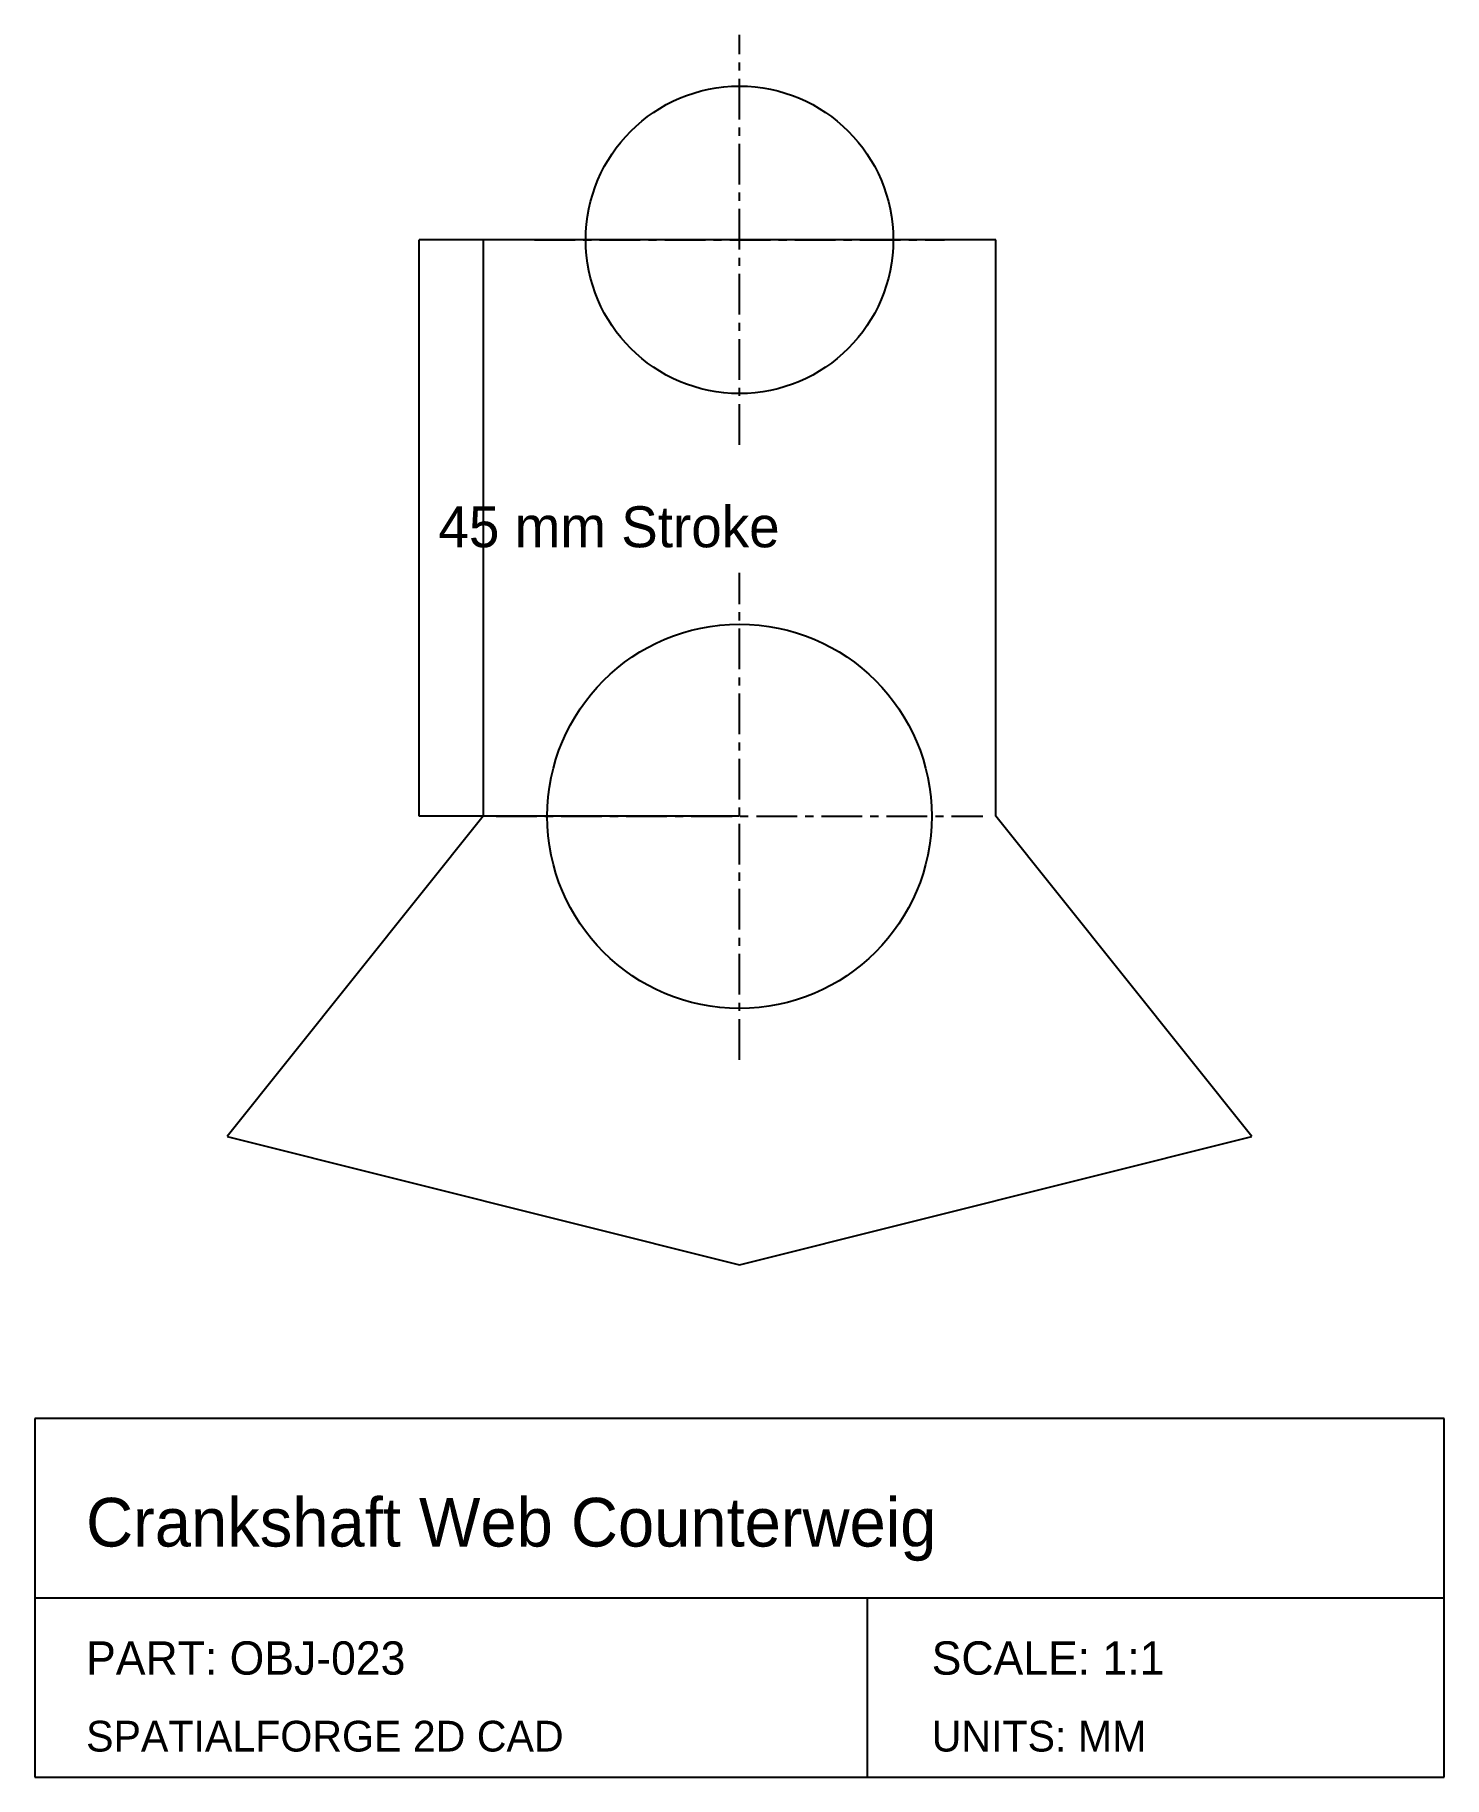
# Model space of a CAD drawing. Header units: millimetres. Extents: x -5 to 105, y -35 to 101.
import ezdxf

# ---------------------------------------------------------------- set-up
doc = ezdxf.new("R2010")
doc.units = ezdxf.units.MM
doc.linetypes.add('CENTER', pattern=[5.08, 3.175, -0.635, 0.635, -0.635])
for name, color, linetype in [('CENTER', 1, 'CENTER'), ('DIM', 3, 'CONTINUOUS'), ('TITLE', 5, 'CONTINUOUS'), ('VISIBLE', 7, 'CONTINUOUS')]:
    doc.layers.add(name, color=color, linetype=linetype)

msp = doc.modelspace()

# ---------------------------------------------------------------- linework, layer by layer
at = {"layer": 'CENTER', "linetype": 'CENTER'}
for p, q in [((50, 69), (50, 101)), ((34, 85), (66, 85)), ((50, 21), (50, 59)), ((31, 40), (69, 40))]:
    msp.add_line(p, q, dxfattribs=at)
at = {"layer": 'DIM'}
for p, q in [((50, 85), (25, 85)), ((25, 40), (25, 85)), ((50, 40), (25, 40))]:
    msp.add_line(p, q, dxfattribs=at)
at = {"layer": 'TITLE', "linetype": 'CONTINUOUS'}
for p, q in [((105, -7), (-5, -7)), ((-5, -7), (-5, -35)), ((105, -35), (105, -7)), ((-5, -35), (105, -35))]:
    msp.add_line(p, q, dxfattribs=at)
at = {"layer": 'TITLE'}
for p, q in [((-5, -21), (105, -21)), ((60, -35), (60, -21))]:
    msp.add_line(p, q, dxfattribs=at)
at = {"layer": 'VISIBLE', "linetype": 'CONTINUOUS'}
for p, q in [((30, 85), (30, 40)), ((70, 85), (30, 85)), ((70, 40), (70, 85)), ((30, 40), (10, 15)), ((90, 15), (70, 40)), ((10, 15), (50, 5)), ((50, 5), (90, 15))]:
    msp.add_line(p, q, dxfattribs=at)
at = {"layer": 'VISIBLE'}
for centre, radius in [((50, 85), 12), ((50, 40), 15)]:
    msp.add_circle(centre, radius, dxfattribs=at)

# ---------------------------------------------------------------- texts
at = {"layer": 'DIM'}
msp.add_text('45 mm Stroke', height=3.2, dxfattribs=at).set_placement((26.5, 61))
at = {"layer": 'TITLE'}
for s, height, p in [('Crankshaft Web Counterweig', 3.8, (-1, -17)), ('PART: OBJ-023', 2.6, (-1, -27)), ('SCALE: 1:1', 2.6, (65, -27)), ('SPATIALFORGE 2D CAD', 2.4, (-1, -33)), ('UNITS: MM', 2.4, (65, -33))]:
    msp.add_text(s, height=height, dxfattribs=at).set_placement(p)

doc.saveas('drawing.dxf')
